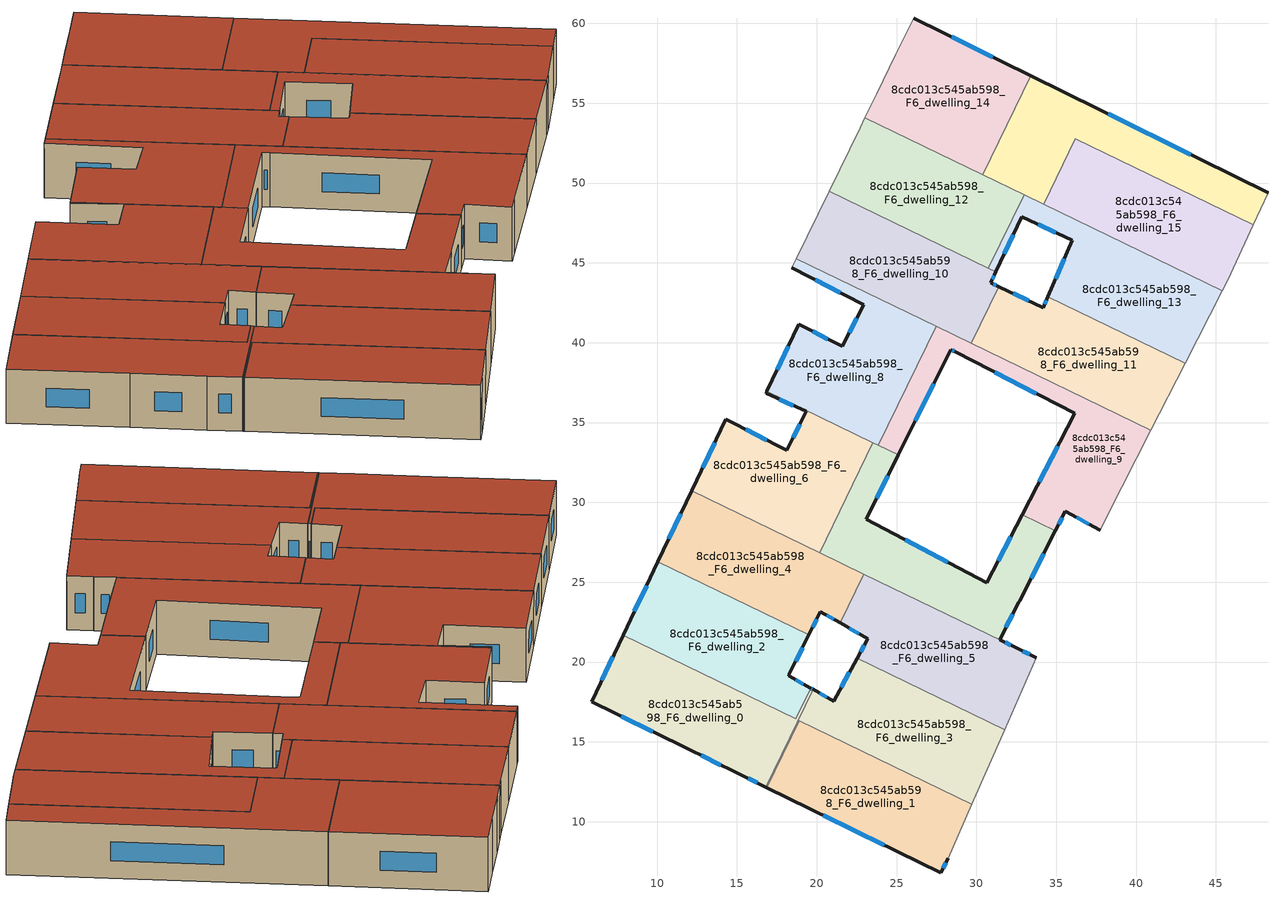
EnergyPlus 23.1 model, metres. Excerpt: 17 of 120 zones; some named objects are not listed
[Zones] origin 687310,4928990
8cdc013c545ab598_F6_dwelling_0
 floor to 8cdc013c545ab598_F5_dwelling_0 (EU_floor_Construction): 19.62,18.37 19.77,18.28 16.81,12.17 15.16,12.97 11.59,14.73 5.89,17.52 7.87,21.68 18.69,16.44 z18
 wall outside (EU_wall_Construction): 7.87,21.68 5.89,17.52 11.59,14.73 15.16,12.97 16.81,12.17 / 19.77,18.28 19.62,18.37 z18:21
 wall to 8cdc013c545ab598_F6_dwelling_2 (EU_wall_Construction): 19.62,18.37 18.69,16.44 7.87,21.68 z18:21
 wall to 8cdc013c545ab598_F6_dwelling_3 (EU_wall_Construction): 16.81,12.17 19.77,18.28 z18:21
 window (EU_Window_Construction): 7.75,16.62 9.74,15.64 / 7.23,20.33 6.54,18.87 / 19.72,18.31 19.67,18.34 / 15.7,12.71 16.27,12.43 / 12.75,14.16 14,13.55 z18.98:20.02
 roof outside (EU_roof_Construction): 16.81,12.17 19.77,18.28 19.62,18.37 18.69,16.44 7.87,21.68 5.89,17.52 11.59,14.73 15.16,12.97 z21
8cdc013c545ab598_F6_dwelling_1
 floor to 8cdc013c545ab598_F5_dwelling_1 (EU_floor_Construction): 29.71,11.1 28.22,7.72 27.77,6.79 16.88,12.13 18.91,16.33 z18
 wall outside (EU_wall_Construction): 16.88,12.13 27.77,6.79 28.22,7.72 z18:21
 wall to 8cdc013c545ab598_F6_dwelling_3 (EU_wall_Construction): 29.71,11.1 18.91,16.33 16.88,12.13 z18:21
 wall adiabatic (EU_wall_Construction): 28.22,7.72 29.71,11.1 z18:21
 window (EU_Window_Construction): 27.92,7.1 28.08,7.42 / 20.42,10.4 24.23,8.53 z18.98:20.02
 roof outside (EU_roof_Construction): 28.22,7.72 29.71,11.1 18.91,16.33 16.88,12.13 27.77,6.79 z21
8cdc013c545ab598_F6_dwelling_10
 floor to 8cdc013c545ab598_F5_dwelling_10 (EU_floor_Construction): 31.22,44.43 30.9,43.74 31.39,43.51 29.68,39.97 18.72,45.27 20.78,49.49 z18
 wall outside (EU_wall_Construction): 31.39,43.51 30.9,43.74 31.22,44.43 z18:21
 wall to 8cdc013c545ab598_F6_dwelling_11 (EU_wall_Construction): 29.68,39.97 31.39,43.51 z18:21
 wall adiabatic (EU_wall_Construction): 20.78,49.49 18.72,45.27 z18:21
 wall to 8cdc013c545ab598_F6_dwelling_8 (EU_wall_Construction): 18.72,45.27 27.47,41.03 z18:21
 wall to 8cdc013c545ab598_F6_dwelling_12 (EU_wall_Construction): 30.76,44.66 20.78,49.49 z18:21
 wall to 8cdc013c545ab598_F6_dwelling_13 (EU_wall_Construction): 31.22,44.43 30.76,44.66 z18:21
 wall to 8cdc013c545ab598_F6_dwelling_9 (EU_wall_Construction): 27.47,41.03 29.68,39.97 z18:21
 window (EU_Window_Construction): 31.01,43.97 31.12,44.21 / 31.23,43.59 31.06,43.67 z18.98:20.02
 roof outside (EU_roof_Construction): 29.68,39.97 31.39,43.51 30.9,43.74 31.22,44.43 20.78,49.49 18.72,45.27 z21
8cdc013c545ab598_F6_dwelling_11
 floor to 8cdc013c545ab598_F5_dwelling_11 (EU_floor_Construction): 43.07,38.7 40.93,34.52 29.68,39.97 31.39,43.51 34.18,42.2 34.47,42.86 z18
 wall outside (EU_wall_Construction): 34.47,42.86 34.18,42.2 31.39,43.51 z18:21
 wall to 8cdc013c545ab598_F6_dwelling_13 (EU_wall_Construction): 43.07,38.7 34.47,42.86 z18:21
 wall adiabatic (EU_wall_Construction): 40.93,34.52 43.07,38.7 z18:21
 wall to 8cdc013c545ab598_F6_dwelling_9 (EU_wall_Construction): 29.68,39.97 40.93,34.52 z18:21
 window (EU_Window_Construction): 33.28,42.63 32.3,43.09 / 34.37,42.65 34.28,42.42 z18.98:20.02
 roof outside (EU_roof_Construction): 40.93,34.52 43.07,38.7 34.47,42.86 34.18,42.2 31.39,43.51 29.68,39.97 z21
8cdc013c545ab598_F6_dwelling_12
 floor to 8cdc013c545ab598_F5_dwelling_12 (EU_floor_Construction): 32.99,49.27 30.76,44.66 20.78,49.49 22.72,53.47 23.02,54.09 z18
 wall adiabatic (EU_wall_Construction): 23.02,54.09 22.72,53.47 20.78,49.49 z18:21
 wall to 8cdc013c545ab598_F6_dwelling_13 (EU_wall_Construction): 30.76,44.66 32.99,49.27 z18:21
 wall to 8cdc013c545ab598_F6_dwelling_14 (EU_wall_Construction): 30.41,50.51 23.02,54.09 z18:21
 wall to 8cdc013c545ab598_F6_dwelling_16 (EU_wall_Construction): 32.99,49.27 30.41,50.51 z18:21
 roof outside (EU_roof_Construction): 30.76,44.66 32.99,49.27 23.02,54.09 22.72,53.47 20.78,49.49 z21
8cdc013c545ab598_F6_dwelling_13
 floor to 8cdc013c545ab598_F5_dwelling_13 (EU_floor_Construction): 45.4,43.26 43.07,38.7 34.47,42.86 35.99,46.42 32.83,47.89 31.22,44.43 30.76,44.66 32.99,49.27 z18
 wall outside (EU_wall_Construction): 31.22,44.43 32.83,47.89 35.99,46.42 34.47,42.86 z18:21
 wall adiabatic (EU_wall_Construction): 43.07,38.7 45.4,43.26 z18:21
 wall to 8cdc013c545ab598_F6_dwelling_15 (EU_wall_Construction): 45.4,43.26 34.21,48.68 z18:21
 wall to 8cdc013c545ab598_F6_dwelling_16 (EU_wall_Construction): 34.21,48.68 32.99,49.27 z18:21
 window (EU_Window_Construction): 31.75,45.56 32.31,46.77 / 35.5,45.26 34.96,44.02 / 33.86,47.41 34.97,46.9 z18.98:20.02
 roof outside (EU_roof_Construction): 43.07,38.7 45.4,43.26 32.99,49.27 30.76,44.66 31.22,44.43 32.83,47.89 35.99,46.42 34.47,42.86 z21
8cdc013c545ab598_F6_dwelling_14
 floor to 8cdc013c545ab598_F5_dwelling_14 (EU_floor_Construction): 33.41,56.71 30.41,50.51 23.02,54.09 23.74,55.58 24.96,58.07 26.06,60.33 z18
 wall outside (EU_wall_Construction): 33.41,56.71 26.06,60.33 z18:21
 wall adiabatic (EU_wall_Construction): 26.06,60.33 24.96,58.07 23.74,55.58 23.02,54.09 z18:21
 wall to 8cdc013c545ab598_F6_dwelling_16 (EU_wall_Construction): 30.41,50.51 33.41,56.71 z18:21
 window (EU_Window_Construction): 31.02,57.89 28.45,59.15 z18.98:20.02
 roof outside (EU_roof_Construction): 30.41,50.51 33.41,56.71 26.06,60.33 24.96,58.07 23.74,55.58 23.02,54.09 z21
8cdc013c545ab598_F6_dwelling_15
 floor to 8cdc013c545ab598_F5_dwelling_15 (EU_floor_Construction): 47.34,47.39 45.73,43.9 45.4,43.26 34.21,48.68 36.2,52.79 z18
 wall adiabatic (EU_wall_Construction): 45.4,43.26 45.73,43.9 47.34,47.39 z18:21
 wall to 8cdc013c545ab598_F6_dwelling_16 (EU_wall_Construction): 47.34,47.39 36.2,52.79 34.21,48.68 z18:21
 roof outside (EU_roof_Construction): 45.73,43.9 47.34,47.39 36.2,52.79 34.21,48.68 45.4,43.26 z21
8cdc013c545ab598_F6_dwelling_16
 floor to 8cdc013c545ab598_F5_dwelling_16 (EU_floor_Construction): 48.26,49.39 47.34,47.39 36.2,52.79 34.21,48.68 30.41,50.51 33.41,56.71 z18
 wall outside (EU_wall_Construction): 48.26,49.39 33.41,56.71 z18:21
 wall adiabatic (EU_wall_Construction): 47.34,47.39 48.26,49.39 z18:21
 window (EU_Window_Construction): 43.43,51.77 38.24,54.33 z18.98:20.02
 roof outside (EU_roof_Construction): 47.34,47.39 48.26,49.39 33.41,56.71 30.41,50.51 34.21,48.68 36.2,52.79 z21
8cdc013c545ab598_F6_dwelling_2
 floor to 8cdc013c545ab598_F5_dwelling_2 (EU_floor_Construction): 19.5,21.7 18.29,19.27 18.23,19.15 19.62,18.37 18.69,16.44 7.87,21.68 10.06,26.27 z18
 wall outside (EU_wall_Construction): 19.62,18.37 18.23,19.15 18.29,19.27 19.5,21.7 / 10.06,26.27 7.87,21.68 z18:21
 wall to 8cdc013c545ab598_F6_dwelling_4 (EU_wall_Construction): 19.5,21.7 10.06,26.27 z18:21
 window (EU_Window_Construction): 18.68,20.06 19.11,20.91 / 19.17,18.62 18.68,18.9 / 9.34,24.78 8.58,23.17 z18.98:20.02
 roof outside (EU_roof_Construction): 18.69,16.44 19.62,18.37 18.23,19.15 18.29,19.27 19.5,21.7 10.06,26.27 7.87,21.68 z21
8cdc013c545ab598_F6_dwelling_3
 floor to 8cdc013c545ab598_F5_dwelling_3 (EU_floor_Construction): 31.77,15.76 29.71,11.1 18.91,16.33 16.88,12.13 16.81,12.17 19.77,18.28 21.05,17.55 22.53,20.24 z18
 wall outside (EU_wall_Construction): 16.81,12.17 16.88,12.13 / 22.53,20.24 21.05,17.55 19.77,18.28 z18:21
 wall to 8cdc013c545ab598_F6_dwelling_5 (EU_wall_Construction): 31.77,15.76 22.53,20.24 z18:21
 wall adiabatic (EU_wall_Construction): 29.71,11.1 31.77,15.76 z18:21
 window (EU_Window_Construction): 20.63,17.79 20.19,18.04 / 22.05,19.36 21.53,18.43 z18.98:20.02
 roof outside (EU_roof_Construction): 29.71,11.1 31.77,15.76 22.53,20.24 21.05,17.55 19.77,18.28 16.81,12.17 16.88,12.13 18.91,16.33 z21
8cdc013c545ab598_F6_dwelling_4
 floor to 8cdc013c545ab598_F5_dwelling_4 (EU_floor_Construction): 22.96,25.5 21.48,22.45 20.23,23.16 19.5,21.7 10.06,26.27 12.17,30.72 z18
 wall outside (EU_wall_Construction): 12.17,30.72 10.06,26.27 / 19.5,21.7 20.23,23.16 21.48,22.45 z18:21
 wall to 8cdc013c545ab598_F6_dwelling_5 (EU_wall_Construction): 21.48,22.45 22.96,25.5 z18:21
 wall to 8cdc013c545ab598_F6_dwelling_6 (EU_wall_Construction): 20.18,26.85 12.17,30.72 z18:21
 wall to 8cdc013c545ab598_F6_dwelling_7 (EU_wall_Construction): 22.96,25.51 20.18,26.85 z18:21
 window (EU_Window_Construction): 11.48,29.28 10.74,27.72 / 20.64,22.93 21.07,22.68 / 19.74,22.18 20,22.69 z18.98:20.02
 roof outside (EU_roof_Construction): 21.48,22.45 22.96,25.5 12.17,30.72 10.06,26.27 19.5,21.7 20.23,23.16 z21
8cdc013c545ab598_F6_dwelling_5
 floor to 8cdc013c545ab598_F5_dwelling_5 (EU_floor_Construction): 32.5,20.89 33.75,20.27 31.77,15.76 22.53,20.24 23.2,21.46 21.48,22.45 22.96,25.5 z18
 wall outside (EU_wall_Construction): 33.75,20.27 32.5,20.89 / 21.48,22.45 23.2,21.46 22.53,20.24 z18:21
 wall adiabatic (EU_wall_Construction): 31.77,15.76 33.75,20.27 z18:21
 wall to 8cdc013c545ab598_F6_dwelling_7 (EU_wall_Construction): 32.5,20.89 22.96,25.5 z18:21
 window (EU_Window_Construction): 33.34,20.47 32.9,20.69 / 22.98,21.06 22.75,20.63 / 22.04,22.13 22.64,21.78 z18.98:20.02
 roof outside (EU_roof_Construction): 31.77,15.76 33.75,20.27 32.5,20.89 22.96,25.5 21.48,22.45 23.2,21.46 22.53,20.24 z21
8cdc013c545ab598_F6_dwelling_6
 floor to 8cdc013c545ab598_F5_dwelling_6 (EU_floor_Construction): 23.51,33.74 20.18,26.85 12.17,30.72 14.3,35.2 18.12,33.26 19.34,35.69 16.82,36.83 16.88,36.95 z18
 wall outside (EU_wall_Construction): 16.88,36.95 16.82,36.83 19.34,35.69 18.12,33.26 14.3,35.2 12.17,30.72 z18:21
 wall to 8cdc013c545ab598_F6_dwelling_7 (EU_wall_Construction): 20.18,26.85 23.51,33.74 z18:21
 wall to 8cdc013c545ab598_F6_dwelling_8 (EU_wall_Construction): 23.51,33.74 16.88,36.95 z18:21
 window (EU_Window_Construction): 16.88,33.89 15.55,34.57 / 18.95,34.9 18.52,34.05 / 17.64,36.46 18.52,36.06 / 13.61,33.75 12.87,32.18 z18.98:20.02
 roof outside (EU_roof_Construction): 20.18,26.85 23.51,33.74 16.88,36.95 16.82,36.83 19.34,35.69 18.12,33.26 14.3,35.2 12.17,30.72 z21
8cdc013c545ab598_F6_dwelling_7
 floor to 8cdc013c545ab598_F5_dwelling_7 (EU_floor_Construction): 32.87,29.22 34.94,28.21 32.7,23.83 32.66,23.75 31.45,21.4 32.5,20.89 20.18,26.85 23.51,33.74 25.1,32.97 23.1,28.94 30.64,24.96 z18
 wall outside (EU_wall_Construction): 32.87,29.22 30.64,24.96 23.1,28.94 25.1,32.97 / 32.5,20.89 31.45,21.4 32.66,23.75 32.7,23.83 34.94,28.21 z18:21
 wall to 8cdc013c545ab598_F6_dwelling_9 (EU_wall_Construction): 34.94,28.21 32.87,29.22 / 25.1,32.97 23.86,33.57 z18:21
 wall to 8cdc013c545ab598_F6_dwelling_8 (EU_wall_Construction): 23.86,33.57 23.51,33.74 z18:21
 window (EU_Window_Construction): 23.75,30.25 24.45,31.66 / 28.19,26.26 25.56,27.65 / 32.14,27.83 31.37,26.35 / 33.43,25.26 34.21,26.79 / 31.84,22.16 32.27,22.98 / 32.16,21.06 31.79,21.24 z18.98:20.02
 roof outside (EU_roof_Construction): 32.5,20.89 31.45,21.4 32.66,23.75 32.7,23.83 34.94,28.21 32.87,29.22 30.64,24.96 23.1,28.94 25.1,32.97 23.51,33.74 20.18,26.85 z21
8cdc013c545ab598_F6_dwelling_8
 floor to 8cdc013c545ab598_F5_dwelling_8 (EU_floor_Construction): 27.47,41.03 23.86,33.57 16.88,36.95 18.87,41.14 21.58,39.79 22.95,42.37 18.43,44.69 18.72,45.27 z18
 wall outside (EU_wall_Construction): 18.43,44.69 22.95,42.37 21.58,39.79 18.87,41.14 16.88,36.95 z18:21
 wall adiabatic (EU_wall_Construction): 18.72,45.27 18.43,44.69 z18:21
 wall to 8cdc013c545ab598_F6_dwelling_9 (EU_wall_Construction): 23.86,33.57 27.47,41.03 z18:21
 window (EU_Window_Construction): 20.7,40.23 19.75,40.7 / 22.51,41.53 22.03,40.63 / 19.9,43.94 21.48,43.13 / 18.23,39.78 17.53,38.32 z18.98:20.02
 roof outside (EU_roof_Construction): 23.86,33.57 27.47,41.03 18.72,45.27 18.43,44.69 22.95,42.37 21.58,39.79 18.87,41.14 16.88,36.95 z21
8cdc013c545ab598_F6_dwelling_9
 floor to 8cdc013c545ab598_F5_dwelling_9 (EU_floor_Construction): 40.93,34.52 38.19,29.15 37.74,28.25 35.57,29.45 34.94,28.21 32.87,29.22 36.17,35.57 28.73,39.4 28.38,39.57 25.1,32.97 23.86,33.57 27.47,41.03 z18
 wall outside (EU_wall_Construction): 25.1,32.97 28.38,39.57 28.73,39.4 36.17,35.57 32.87,29.22 / 34.94,28.21 35.57,29.45 37.74,28.25 z18:21
 wall adiabatic (EU_wall_Construction): 37.74,28.25 38.19,29.15 40.93,34.52 z18:21
 window (EU_Window_Construction): 31.15,38.16 33.75,36.82 / 28.5,39.52 28.62,39.46 / 26.17,35.12 27.32,37.43 / 36.28,29.06 37.04,28.64 / 35.14,28.62 35.37,29.05 / 35.1,33.5 33.94,31.28 z18.98:20.02
 roof outside (EU_roof_Construction): 38.19,29.15 40.93,34.52 27.47,41.03 23.86,33.57 25.1,32.97 28.38,39.57 28.73,39.4 36.17,35.57 32.87,29.22 34.94,28.21 35.57,29.45 37.74,28.25 z21
[Building]
EU S2 Campaign: North Axis=0; Terrain=City; Solar Distribution=FullExterior
[Site:Location]
Bologna: Latitude=44.5; Longitude=11.25; Time Zone=1; Elevation=37
[SizingPeriod:WeatherFileDays]
AnnualSizingPeriod: Begin Month=1; Begin Day of Month=1; End Month=12; End Day of Month=31; Day of Week for Start Day=Monday; Use Weather File Daylight Saving Period=No; Use Weather File Rain and Snow Indicators=No
[MATERIAL]
EU_InternalMass_Material: Roughness=MediumRough; Thickness=0.1; Conductivity=1; Density=1800; Specific Heat=900; Thermal Absorptance=0.9; Solar Absorptance=0.7; Visible Absorptance=0.7
[MATERIAL:NOMASS] Roughness=MediumRough; Thermal Absorptance=0.9; Solar Absorptance=0.7; Visible Absorptance=0.7
Name | Thermal Resistance
EU_wall_NoMass | 0.905828
EU_roof_NoMass | 0.37593
EU_floor_NoMass | 0.67114
[WINDOWMATERIAL:SIMPLEGLAZINGSYSTEM]
EU_Window_SimpleGlazing: UFactor=4.52486; Solar Heat Gain Coefficient=0.85; Visible Transmittance=0.85
[CONSTRUCTION]
EU_wall_Construction: EU_wall_NoMass
EU_roof_Construction: EU_roof_NoMass
EU_floor_Construction: EU_floor_NoMass
EU_Window_Construction: EU_Window_SimpleGlazing
EU_InternalMass_Construction: EU_InternalMass_Material
[ZONE] Type=1; Multiplier=1; Ceiling Height=autocalculate; Floor Area=autocalculate; Part of Total Floor Area=Yes
Name | Volume
8cdc013c545ab598_F6_dwelling_0; 8cdc013c545ab598_F6_dwelling_3 | 170.147
8cdc013c545ab598_F6_dwelling_1 | 170.128
8cdc013c545ab598_F6_dwelling_10 | 170.131
8cdc013c545ab598_F6_dwelling_11 | 170.114
8cdc013c545ab598_F6_dwelling_12 | 170.102
8cdc013c545ab598_F6_dwelling_13 | 170.135
8cdc013c545ab598_F6_dwelling_14 | 170.163
8cdc013c545ab598_F6_dwelling_15 | 170.119
8cdc013c545ab598_F6_dwelling_16 | 170.143
8cdc013c545ab598_F6_dwelling_2; 8cdc013c545ab598_F6_dwelling_9 | 170.139
8cdc013c545ab598_F6_dwelling_4 | 170.129
8cdc013c545ab598_F6_dwelling_5 | 170.125
8cdc013c545ab598_F6_dwelling_6 | 170.162
8cdc013c545ab598_F6_dwelling_7 | 170.149
8cdc013c545ab598_F6_dwelling_8 | 170.141
[INTERNALMASS] Construction=EU_InternalMass_Construction
Name | Zone or ZoneList | Surface Area
8cdc013c545ab598_F6_dwelling_0_EU_InternalMass | 8cdc013c545ab598_F6_dwelling_0 | 56.7145
8cdc013c545ab598_F6_dwelling_1_EU_InternalMass | 8cdc013c545ab598_F6_dwelling_1 | 56.7092
8cdc013c545ab598_F6_dwelling_2_EU_InternalMass | 8cdc013c545ab598_F6_dwelling_2 | 56.7119
8cdc013c545ab598_F6_dwelling_3_EU_InternalMass | 8cdc013c545ab598_F6_dwelling_3 | 56.7133
8cdc013c545ab598_F6_dwelling_4_EU_InternalMass | 8cdc013c545ab598_F6_dwelling_4 | 56.7079
8cdc013c545ab598_F6_dwelling_5_EU_InternalMass | 8cdc013c545ab598_F6_dwelling_5 | 56.7076
8cdc013c545ab598_F6_dwelling_6_EU_InternalMass | 8cdc013c545ab598_F6_dwelling_6 | 56.72
8cdc013c545ab598_F6_dwelling_7_EU_InternalMass | 8cdc013c545ab598_F6_dwelling_7 | 56.7161
8cdc013c545ab598_F6_dwelling_8_EU_InternalMass | 8cdc013c545ab598_F6_dwelling_8 | 56.7134
8cdc013c545ab598_F6_dwelling_9_EU_InternalMass | 8cdc013c545ab598_F6_dwelling_9 | 56.7111
8cdc013c545ab598_F6_dwelling_10_EU_InternalMass | 8cdc013c545ab598_F6_dwelling_10 | 56.7123
8cdc013c545ab598_F6_dwelling_11_EU_InternalMass | 8cdc013c545ab598_F6_dwelling_11 | 56.7062
8cdc013c545ab598_F6_dwelling_12_EU_InternalMass | 8cdc013c545ab598_F6_dwelling_12 | 56.702
8cdc013c545ab598_F6_dwelling_13_EU_InternalMass | 8cdc013c545ab598_F6_dwelling_13 | 56.7105
8cdc013c545ab598_F6_dwelling_14_EU_InternalMass | 8cdc013c545ab598_F6_dwelling_14 | 56.7206
8cdc013c545ab598_F6_dwelling_15_EU_InternalMass | 8cdc013c545ab598_F6_dwelling_15 | 56.7065
8cdc013c545ab598_F6_dwelling_16_EU_InternalMass | 8cdc013c545ab598_F6_dwelling_16 | 56.7146
[OTHEREQUIPMENT] Fuel Type=Electricity; Design Level Calculation Method=Watts/Area; Power per Zone Floor Area=1; Fraction Latent=0; Fraction Radiant=0; Fraction Lost=0; Carbon Dioxide Generation Rate=0; EndUse Subcategory=EU_Step8_InternalGains
Name | Zone or ZoneList or Space or SpaceList | Schedule
EU_Step8_InternalGain_8cdc013c545ab598_F6_dwelling_0_f000 | 8cdc013c545ab598_F6_dwelling_0 | EU_Step8_GainSchedule_8cdc013c545ab598_F6_dwelling_0_f000
EU_Step8_InternalGain_8cdc013c545ab598_F6_dwelling_1_f000 | 8cdc013c545ab598_F6_dwelling_1 | EU_Step8_GainSchedule_8cdc013c545ab598_F6_dwelling_1_f000
EU_Step8_InternalGain_8cdc013c545ab598_F6_dwelling_2_f000 | 8cdc013c545ab598_F6_dwelling_2 | EU_Step8_GainSchedule_8cdc013c545ab598_F6_dwelling_2_f000
EU_Step8_InternalGain_8cdc013c545ab598_F6_dwelling_3_f000 | 8cdc013c545ab598_F6_dwelling_3 | EU_Step8_GainSchedule_8cdc013c545ab598_F6_dwelling_3_f000
EU_Step8_InternalGain_8cdc013c545ab598_F6_dwelling_4_f000 | 8cdc013c545ab598_F6_dwelling_4 | EU_Step8_GainSchedule_8cdc013c545ab598_F6_dwelling_4_f000
EU_Step8_InternalGain_8cdc013c545ab598_F6_dwelling_5_f000 | 8cdc013c545ab598_F6_dwelling_5 | EU_Step8_GainSchedule_8cdc013c545ab598_F6_dwelling_5_f000
EU_Step8_InternalGain_8cdc013c545ab598_F6_dwelling_6_f000 | 8cdc013c545ab598_F6_dwelling_6 | EU_Step8_GainSchedule_8cdc013c545ab598_F6_dwelling_6_f000
EU_Step8_InternalGain_8cdc013c545ab598_F6_dwelling_7_f000 | 8cdc013c545ab598_F6_dwelling_7 | EU_Step8_GainSchedule_8cdc013c545ab598_F6_dwelling_7_f000
EU_Step8_InternalGain_8cdc013c545ab598_F6_dwelling_8_f000 | 8cdc013c545ab598_F6_dwelling_8 | EU_Step8_GainSchedule_8cdc013c545ab598_F6_dwelling_8_f000
EU_Step8_InternalGain_8cdc013c545ab598_F6_dwelling_9_f000 | 8cdc013c545ab598_F6_dwelling_9 | EU_Step8_GainSchedule_8cdc013c545ab598_F6_dwelling_9_f000
EU_Step8_InternalGain_8cdc013c545ab598_F6_dwelling_10_f000 | 8cdc013c545ab598_F6_dwelling_10 | EU_Step8_GainSchedule_8cdc013c545ab598_F6_dwelling_10_f000
EU_Step8_InternalGain_8cdc013c545ab598_F6_dwelling_11_f000 | 8cdc013c545ab598_F6_dwelling_11 | EU_Step8_GainSchedule_8cdc013c545ab598_F6_dwelling_11_f000
EU_Step8_InternalGain_8cdc013c545ab598_F6_dwelling_12_f000 | 8cdc013c545ab598_F6_dwelling_12 | EU_Step8_GainSchedule_8cdc013c545ab598_F6_dwelling_12_f000
EU_Step8_InternalGain_8cdc013c545ab598_F6_dwelling_13_f000 | 8cdc013c545ab598_F6_dwelling_13 | EU_Step8_GainSchedule_8cdc013c545ab598_F6_dwelling_13_f000
EU_Step8_InternalGain_8cdc013c545ab598_F6_dwelling_14_f000 | 8cdc013c545ab598_F6_dwelling_14 | EU_Step8_GainSchedule_8cdc013c545ab598_F6_dwelling_14_f000
EU_Step8_InternalGain_8cdc013c545ab598_F6_dwelling_15_f000 | 8cdc013c545ab598_F6_dwelling_15 | EU_Step8_GainSchedule_8cdc013c545ab598_F6_dwelling_15_f000
EU_Step8_InternalGain_8cdc013c545ab598_F6_dwelling_16_f000 | 8cdc013c545ab598_F6_dwelling_16 | EU_Step8_GainSchedule_8cdc013c545ab598_F6_dwelling_16_f000
[ZONEVENTILATION:DESIGNFLOWRATE] Schedule=EU_AlwaysOn; Design Flow Rate Calculation Method=AirChanges/Hour; Air Changes per Hour=0.73129; Ventilation Type=Natural; Fan Pressure Rise=0; Fan Total Efficiency=1; Constant Term Coefficient=1; Temperature Term Coefficient=0; Velocity Term Coefficient=0; Velocity Squared Term Coefficient=0; Minimum Indoor Temperature=-100; Maximum Indoor Temperature=100; Delta Temperature=-100; Minimum Outdoor Temperature=-100; Maximum Outdoor Temperature=100; Maximum Wind Speed=40
Name | Zone or ZoneList or Space or SpaceList
EU_ConstantAir_8cdc013c545ab598_F6_dwelling_0 | 8cdc013c545ab598_F6_dwelling_0
EU_ConstantAir_8cdc013c545ab598_F6_dwelling_1 | 8cdc013c545ab598_F6_dwelling_1
EU_ConstantAir_8cdc013c545ab598_F6_dwelling_2 | 8cdc013c545ab598_F6_dwelling_2
EU_ConstantAir_8cdc013c545ab598_F6_dwelling_3 | 8cdc013c545ab598_F6_dwelling_3
EU_ConstantAir_8cdc013c545ab598_F6_dwelling_4 | 8cdc013c545ab598_F6_dwelling_4
EU_ConstantAir_8cdc013c545ab598_F6_dwelling_5 | 8cdc013c545ab598_F6_dwelling_5
EU_ConstantAir_8cdc013c545ab598_F6_dwelling_6 | 8cdc013c545ab598_F6_dwelling_6
EU_ConstantAir_8cdc013c545ab598_F6_dwelling_7 | 8cdc013c545ab598_F6_dwelling_7
EU_ConstantAir_8cdc013c545ab598_F6_dwelling_8 | 8cdc013c545ab598_F6_dwelling_8
EU_ConstantAir_8cdc013c545ab598_F6_dwelling_9 | 8cdc013c545ab598_F6_dwelling_9
EU_ConstantAir_8cdc013c545ab598_F6_dwelling_10 | 8cdc013c545ab598_F6_dwelling_10
EU_ConstantAir_8cdc013c545ab598_F6_dwelling_11 | 8cdc013c545ab598_F6_dwelling_11
EU_ConstantAir_8cdc013c545ab598_F6_dwelling_12 | 8cdc013c545ab598_F6_dwelling_12
EU_ConstantAir_8cdc013c545ab598_F6_dwelling_13 | 8cdc013c545ab598_F6_dwelling_13
EU_ConstantAir_8cdc013c545ab598_F6_dwelling_14 | 8cdc013c545ab598_F6_dwelling_14
EU_ConstantAir_8cdc013c545ab598_F6_dwelling_15 | 8cdc013c545ab598_F6_dwelling_15
EU_ConstantAir_8cdc013c545ab598_F6_dwelling_16 | 8cdc013c545ab598_F6_dwelling_16
[HVACTEMPLATE:ZONE:IDEALLOADSAIRSYSTEM] System Availability Schedule=EU_AlwaysOn; Maximum Heating Supply Air Temperature=50; Minimum Cooling Supply Air Temperature=13; Maximum Heating Supply Air Humidity Ratio=0.0156; Minimum Cooling Supply Air Humidity Ratio=0.0077; Heating Limit=NoLimit; Cooling Limit=NoLimit; Heating Availability Schedule=EU_AlwaysOn; Cooling Availability Schedule=EU_CoolingOff; Dehumidification Control Type=ConstantSensibleHeatRatio; Cooling Sensible Heat Ratio=0.7; Dehumidification Setpoint=60; Humidification Control Type=None; Humidification Setpoint=30; Outdoor Air Method=None; Outdoor Air Flow Rate per Person=0.00944; Outdoor Air Flow Rate per Zone Floor Area=0; Outdoor Air Flow Rate per Zone=0; Demand Controlled Ventilation Type=None; Outdoor Air Economizer Type=NoEconomizer; Heat Recovery Type=None; Sensible Heat Recovery Effectiveness=0.7; Latent Heat Recovery Effectiveness=0.65
Name | Template Thermostat
8cdc013c545ab598_F6_dwelling_0 | EU_HeatOnly_8cdc013c545ab598_F6_dwelling_0
8cdc013c545ab598_F6_dwelling_1 | EU_HeatOnly_8cdc013c545ab598_F6_dwelling_1
8cdc013c545ab598_F6_dwelling_2 | EU_HeatOnly_8cdc013c545ab598_F6_dwelling_2
8cdc013c545ab598_F6_dwelling_3 | EU_HeatOnly_8cdc013c545ab598_F6_dwelling_3
8cdc013c545ab598_F6_dwelling_4 | EU_HeatOnly_8cdc013c545ab598_F6_dwelling_4
8cdc013c545ab598_F6_dwelling_5 | EU_HeatOnly_8cdc013c545ab598_F6_dwelling_5
8cdc013c545ab598_F6_dwelling_6 | EU_HeatOnly_8cdc013c545ab598_F6_dwelling_6
8cdc013c545ab598_F6_dwelling_7 | EU_HeatOnly_8cdc013c545ab598_F6_dwelling_7
8cdc013c545ab598_F6_dwelling_8 | EU_HeatOnly_8cdc013c545ab598_F6_dwelling_8
8cdc013c545ab598_F6_dwelling_9 | EU_HeatOnly_8cdc013c545ab598_F6_dwelling_9
8cdc013c545ab598_F6_dwelling_10 | EU_HeatOnly_8cdc013c545ab598_F6_dwelling_10
8cdc013c545ab598_F6_dwelling_11 | EU_HeatOnly_8cdc013c545ab598_F6_dwelling_11
8cdc013c545ab598_F6_dwelling_12 | EU_HeatOnly_8cdc013c545ab598_F6_dwelling_12
8cdc013c545ab598_F6_dwelling_13 | EU_HeatOnly_8cdc013c545ab598_F6_dwelling_13
8cdc013c545ab598_F6_dwelling_14 | EU_HeatOnly_8cdc013c545ab598_F6_dwelling_14
8cdc013c545ab598_F6_dwelling_15 | EU_HeatOnly_8cdc013c545ab598_F6_dwelling_15
8cdc013c545ab598_F6_dwelling_16 | EU_HeatOnly_8cdc013c545ab598_F6_dwelling_16
[SIZING:ZONE] Zone Cooling Design Supply Air Temperature Input Method=SupplyAirTemperature; Zone Cooling Design Supply Air Temperature=13; Zone Heating Design Supply Air Temperature Input Method=SupplyAirTemperature; Zone Heating Design Supply Air Temperature=50; Zone Cooling Design Supply Air Humidity Ratio=0.008; Zone Heating Design Supply Air Humidity Ratio=0.008; Cooling Design Air Flow Method=DesignDay; Cooling Design Air Flow Rate=0; Cooling Minimum Air Flow per Zone Floor Area=0.000762; Cooling Minimum Air Flow=0; Cooling Minimum Air Flow Fraction=0.2; Heating Design Air Flow Method=DesignDay; Heating Design Air Flow Rate=0; Heating Maximum Air Flow per Zone Floor Area=0.002032; Heating Maximum Air Flow=0.141576; Heating Maximum Air Flow Fraction=0.3; Account for Dedicated Outdoor Air System=No; Dedicated Outdoor Air System Control Strategy=NeutralSupplyAir; Dedicated Outdoor Air Low Setpoint Temperature for Design=autosize; Dedicated Outdoor Air High Setpoint Temperature for Design=autosize; Zone Load Sizing Method=Sensible Load Only No Latent Load; Zone Latent Cooling Design Supply Air Humidity Ratio Input Method=HumidityRatioDifference; Zone Cooling Design Supply Air Humidity Ratio Difference=0.005; Zone Latent Heating Design Supply Air Humidity Ratio Input Method=HumidityRatioDifference; Zone Humidification Design Supply Air Humidity Ratio Difference=0.005
8cdc013c545ab598_F6_dwelling_0; 8cdc013c545ab598_F6_dwelling_1; 8cdc013c545ab598_F6_dwelling_2; 8cdc013c545ab598_F6_dwelling_3; 8cdc013c545ab598_F6_dwelling_4; 8cdc013c545ab598_F6_dwelling_5; 8cdc013c545ab598_F6_dwelling_6; 8cdc013c545ab598_F6_dwelling_7; 8cdc013c545ab598_F6_dwelling_8; 8cdc013c545ab598_F6_dwelling_9; 8cdc013c545ab598_F6_dwelling_10; 8cdc013c545ab598_F6_dwelling_11; 8cdc013c545ab598_F6_dwelling_12; 8cdc013c545ab598_F6_dwelling_13; 8cdc013c545ab598_F6_dwelling_14; 8cdc013c545ab598_F6_dwelling_15; 8cdc013c545ab598_F6_dwelling_16
[SCHEDULE:CONSTANT]
Name | Hourly Value
EU_AlwaysOn | 1
EU_CoolingOff | 0
[SCHEDULE:FILE] Column Number=1; Rows to Skip at Top=0; Number of Hours of Data=8760; Column Separator=Comma; Interpolate to Timestep=No; Minutes per Item=60; Adjust Schedule for Daylight Savings=Yes
Name | File
EU_Step8_GainSchedule_8cdc013c545ab598_F6_dwelling_0_f000 | ../../schedules/8cdc013c545ab598/8cdc013c545ab598_F6_dwelling_0_f000_gain.csv
EU_Step8_GainSchedule_8cdc013c545ab598_F6_dwelling_1_f000 | ../../schedules/8cdc013c545ab598/8cdc013c545ab598_F6_dwelling_1_f000_gain.csv
EU_Step8_GainSchedule_8cdc013c545ab598_F6_dwelling_2_f000 | ../../schedules/8cdc013c545ab598/8cdc013c545ab598_F6_dwelling_2_f000_gain.csv
EU_Step8_GainSchedule_8cdc013c545ab598_F6_dwelling_3_f000 | ../../schedules/8cdc013c545ab598/8cdc013c545ab598_F6_dwelling_3_f000_gain.csv
EU_Step8_GainSchedule_8cdc013c545ab598_F6_dwelling_4_f000 | ../../schedules/8cdc013c545ab598/8cdc013c545ab598_F6_dwelling_4_f000_gain.csv
EU_Step8_GainSchedule_8cdc013c545ab598_F6_dwelling_5_f000 | ../../schedules/8cdc013c545ab598/8cdc013c545ab598_F6_dwelling_5_f000_gain.csv
EU_Step8_GainSchedule_8cdc013c545ab598_F6_dwelling_6_f000 | ../../schedules/8cdc013c545ab598/8cdc013c545ab598_F6_dwelling_6_f000_gain.csv
EU_Step8_GainSchedule_8cdc013c545ab598_F6_dwelling_7_f000 | ../../schedules/8cdc013c545ab598/8cdc013c545ab598_F6_dwelling_7_f000_gain.csv
EU_Step8_GainSchedule_8cdc013c545ab598_F6_dwelling_8_f000 | ../../schedules/8cdc013c545ab598/8cdc013c545ab598_F6_dwelling_8_f000_gain.csv
EU_Step8_GainSchedule_8cdc013c545ab598_F6_dwelling_9_f000 | ../../schedules/8cdc013c545ab598/8cdc013c545ab598_F6_dwelling_9_f000_gain.csv
EU_Step8_GainSchedule_8cdc013c545ab598_F6_dwelling_10_f000 | ../../schedules/8cdc013c545ab598/8cdc013c545ab598_F6_dwelling_10_f000_gain.csv
EU_Step8_GainSchedule_8cdc013c545ab598_F6_dwelling_11_f000 | ../../schedules/8cdc013c545ab598/8cdc013c545ab598_F6_dwelling_11_f000_gain.csv
EU_Step8_GainSchedule_8cdc013c545ab598_F6_dwelling_12_f000 | ../../schedules/8cdc013c545ab598/8cdc013c545ab598_F6_dwelling_12_f000_gain.csv
EU_Step8_GainSchedule_8cdc013c545ab598_F6_dwelling_13_f000 | ../../schedules/8cdc013c545ab598/8cdc013c545ab598_F6_dwelling_13_f000_gain.csv
EU_Step8_GainSchedule_8cdc013c545ab598_F6_dwelling_14_f000 | ../../schedules/8cdc013c545ab598/8cdc013c545ab598_F6_dwelling_14_f000_gain.csv
EU_Step8_GainSchedule_8cdc013c545ab598_F6_dwelling_15_f000 | ../../schedules/8cdc013c545ab598/8cdc013c545ab598_F6_dwelling_15_f000_gain.csv
EU_Step8_GainSchedule_8cdc013c545ab598_F6_dwelling_16_f000 | ../../schedules/8cdc013c545ab598/8cdc013c545ab598_F6_dwelling_16_f000_gain.csv
